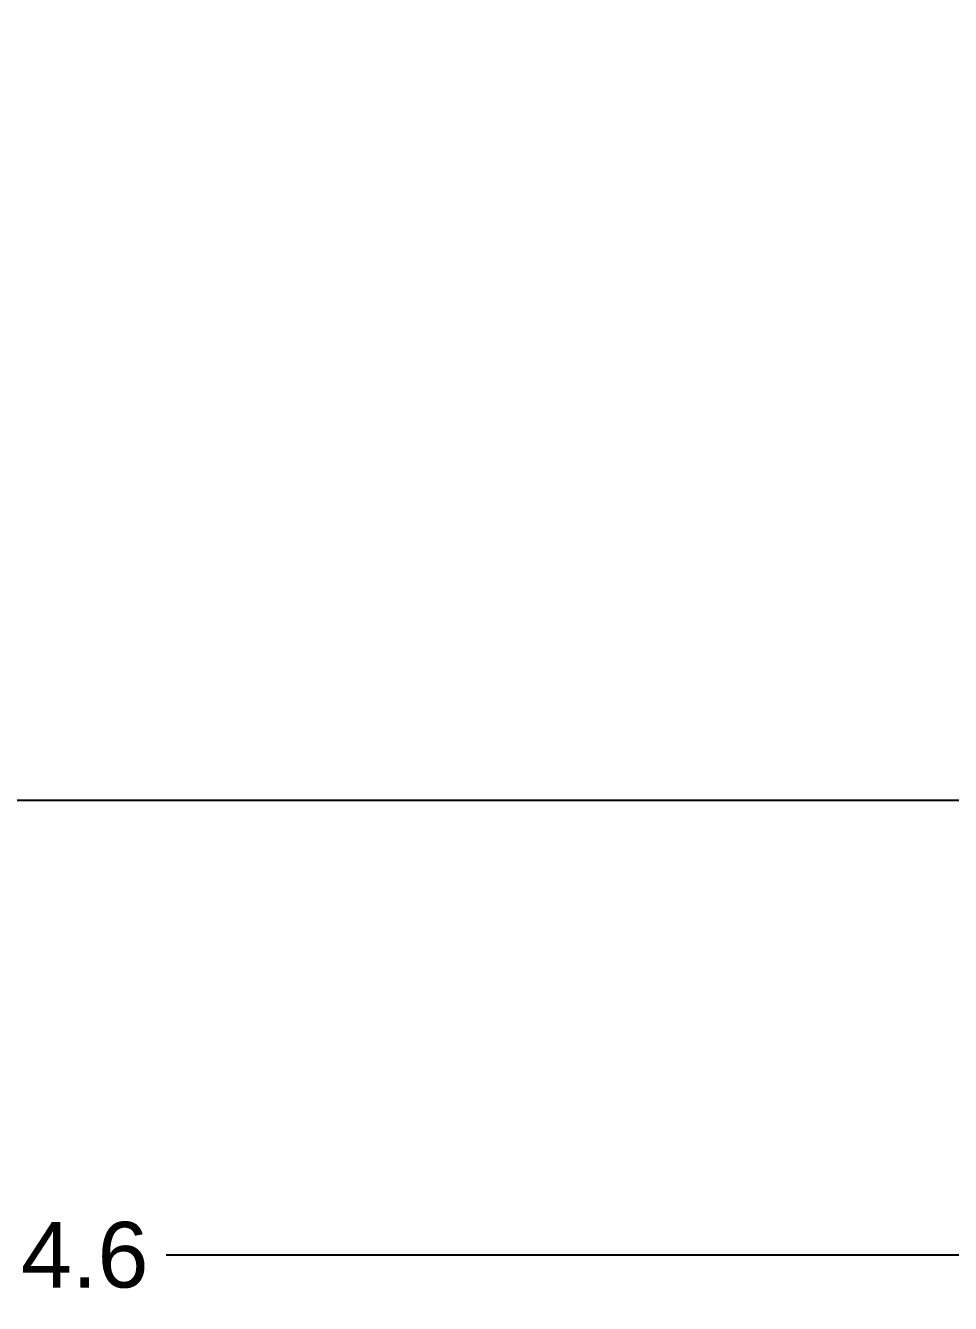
# Model space of a CAD drawing. Header units: millimetres. Extents: x 12315 to 13156, y 3748 to 4343.
# Drawn here: x 12825 to 12881.3, y 3961.6 to 4039.5 of the extents above; entities that cross this region are included whole.
import ezdxf

# ---------------------------------------------------------------- set-up
doc = ezdxf.new("R2010")
doc.units = ezdxf.units.MM
doc.layers.add('DIM_', color=5, linetype='Continuous', lineweight=9)
doc.styles.get("Standard").update_dxf_attribs({"font": 'arial.ttf'})
doc.dimstyles.new('사본(2) STANDARD', dxfattribs={"dimscale": 0, "dimtxt": 4, "dimasz": 4, "dimexe": 1.25, "dimexo": 0.625, "dimgap": 1.5, "dimtad": 3, "dimtih": 1, "dimtoh": 1, "dimdec": 1, "dimzin": 9, "dimdsep": 46, "dimtxsty": 'Standard', "dimcen": 2.5, "dimclrd": 5, "dimclre": 5, "dimclrt": 5, "dimadec": 0, "dimazin": 0, "dimtfac": 1, "dimtdec": 1, "dimtmove": 0, "dimatfit": 3, "dimfxl": 1.25, "dimtfill": 1, "dimtolj": 1, "dimtzin": 0, "dimarcsym": 0})

# ---------------------------------------------------------------- blocks, each defined once
blk = doc.blocks.new('*D5')
at = {"layer": 'Defpoints', "color": 0, "transparency": 16777216}
for p in [(12720.408, 4115.868), (12775.975, 4115.868), (12889.069, 3992.256)]:
    blk.add_point(p, dxfattribs=at)
at = {"layer": 'DIM_', "color": 5, "lineweight": -2, "transparency": 16777216}
for p, q in [((12775.35, 4115.868), (12719.158, 4115.868)), ((12720.408, 4111.868), (12720.408, 4057.606)), ((12720.408, 3996.256), (12720.408, 4050.519)), ((12888.444, 3992.256), (12719.158, 3992.256))]:
    blk.add_line(p, q, dxfattribs=at)
at = {"layer": 'DIM_', "color": 5, "transparency": 16777216}
for points in [[(12719.741, 4111.868), (12721.074, 4111.868), (12720.408, 4115.868)], [(12719.741, 3996.256), (12721.074, 3996.256), (12720.408, 3992.256)]]:
    blk.add_solid(points, dxfattribs=at)
at = {"layer": 'DIM_', "color": 5, "transparency": 16777216, "insert": (12720.408, 4054.062), "char_height": 4, "attachment_point": 5, "bg_fill": 3, "box_fill_scale": 1.1, "bg_fill_color": 256, "bg_fill_true_color": 13158600, "bg_fill_transparency": 0}
blk.add_mtext('\\A1;123.6', dxfattribs=at)
blk = doc.blocks.new('*D6')
at = {"layer": 'Defpoints', "color": 0, "transparency": 16777216}
for p in [(12738.184, 3992.256), (12912.819, 3992.256), (12912.819, 3964.545)]:
    blk.add_point(p, dxfattribs=at)
at = {"layer": 'DIM_', "color": 5, "lineweight": -2, "transparency": 16777216}
for p, q in [((12738.184, 3991.631), (12738.184, 3963.295)), ((12912.819, 3991.631), (12912.819, 3963.295)), ((12742.184, 3964.545), (12817.442, 3964.545)), ((12908.819, 3964.545), (12833.56, 3964.545))]:
    blk.add_line(p, q, dxfattribs=at)
at = {"layer": 'DIM_', "color": 5, "transparency": 16777216}
for points in [[(12742.184, 3965.211), (12742.184, 3963.878), (12738.184, 3964.545)], [(12908.819, 3965.211), (12908.819, 3963.878), (12912.819, 3964.545)]]:
    blk.add_solid(points, dxfattribs=at)
at = {"layer": 'DIM_', "color": 5, "transparency": 16777216, "insert": (12825.501, 3964.545), "char_height": 4, "attachment_point": 5, "bg_fill": 3, "box_fill_scale": 1.1, "bg_fill_color": 256, "bg_fill_true_color": 13158600, "bg_fill_transparency": 0}
blk.add_mtext('\\A1;174.6', dxfattribs=at)
blk = doc.blocks.new('*D8')
at = {"layer": 'Defpoints', "color": 0, "transparency": 16777216}
for p in [(12912.819, 4179.256), (12781.464, 4133.82), (12816.579, 4083.285), (12738.184, 3992.256), (12912.819, 3907.256)]:
    blk.add_point(p, dxfattribs=at)
at = {"layer": 'DIM_', "color": 5, "lineweight": -2, "transparency": 16777216}
for start, end in [(253.46798, 260.88017), (262.11883, 269.53202)]:
    blk.add_arc((12912.819, 4563.462), 489.726, start, end, dxfattribs=at)
at = {"layer": 'DIM_', "color": 5, "transparency": 16777216}
for points in [[(12773.274, 4093.343), (12773.659, 4094.619), (12769.637, 4095.135)], [(12908.821, 4074.419), (12908.816, 4073.086), (12912.819, 4073.736)]]:
    blk.add_solid(points, dxfattribs=at)
at = {"layer": 'DIM_', "color": 5, "transparency": 16777216, "insert": (12840.433, 4079.115), "char_height": 4, "attachment_point": 5, "bg_fill": 3, "box_fill_scale": 1.1, "bg_fill_color": 256, "bg_fill_true_color": 13158600, "bg_fill_transparency": 0}
blk.add_mtext('\\A1;17°', dxfattribs=at)

msp = doc.modelspace()

# ---------------------------------------------------------------- dimensions: what is measured, and where the dimension line sits
at = {"layer": 'DIM_'}
dim = msp.add_linear_dim(base=(12720.408, 4115.868), p1=(12889.069, 3992.256), p2=(12775.975, 4115.868), angle=90, dimstyle='사본(2) STANDARD', override={"dimscale": 1, "dimtad": 0}, dxfattribs=at)
dim.commit()
dim.dimension.update_dxf_attribs({"geometry": '*D5', "text_midpoint": (12720.408, 4054.062), "dimtype": 128})

# ---------------------------------------------------------------- next in the draw order: dimensions: what is measured, and where the dimension line sits
dim = msp.add_linear_dim(base=(12912.819, 3964.545), p1=(12738.184, 3992.256), p2=(12912.819, 3992.256), dimstyle='사본(2) STANDARD', override={"dimscale": 1, "dimtad": 0}, dxfattribs=at)
dim.commit()
dim.dimension.update_dxf_attribs({"geometry": '*D6', "text_midpoint": (12825.501, 3964.545)})

# ---------------------------------------------------------------- next in the draw order: dimensions: what is measured, and where the dimension line sits
dim = msp.add_angular_dim_2l(base=(12816.579, 4083.285), line1=((12912.819, 3907.256), (12912.819, 4179.256)), line2=((12738.184, 3992.256), (12781.464, 4133.82)), dimstyle='사본(2) STANDARD', override={"dimscale": 1, "dimtad": 0}, dxfattribs=at)
dim.commit()
dim.dimension.update_dxf_attribs({"geometry": '*D8', "text_midpoint": (12840.433, 4079.115)})

doc.saveas('drawing.dxf')
